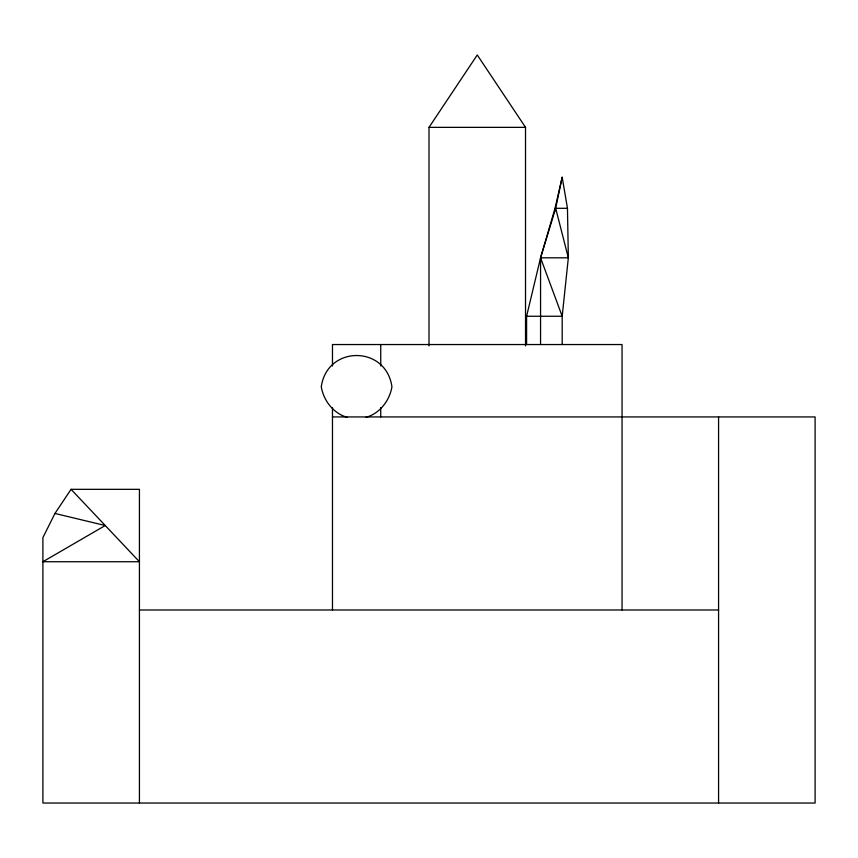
<?xml version="1.0" encoding="UTF-8"?>
<svg xmlns="http://www.w3.org/2000/svg" width="858" height="858" viewBox="0 0 858 858"><rect width="100%" height="100%" fill="white"/><g stroke="black" fill="none" stroke-linecap="round" stroke-linejoin="round"><path stroke-width="1.29" d="M526.587 344.541L526.587 316.259L540.561 257.818L555.019 208.301L562.183 177.252L567.46 208.301L568.339 257.818L562.183 316.259L562.183 344.541M562.183 177.252L555.673 208.301L540.561 257.818L540.561 344.541M139.425 803.034L139.425 489.328L71.053 489.328L54.966 513.459L42.9 537.591L42.9 803.034L815.1 803.034L815.1 416.934L332.475 416.934M429 345.881L429 127.359L477.262 54.966L525.525 127.359L525.525 345.881M366.023 417.353C379.783 413.427 389.586 400.686 391.934 386.84C386.164 345.098 327.048 345.098 321.278 386.84C323.627 400.686 333.43 413.427 347.19 417.353M429 127.359L525.525 127.359M567.46 208.301L555.673 208.301L568.339 257.818L540.561 257.818L562.183 316.259L526.587 316.259M139.425 609.984L718.575 609.984M54.966 513.459L105.234 525.525L42.9 561.722L139.425 561.722L71.053 489.328M555.019 208.301L555.705 210.843M567.653 255.276L568.339 257.818M718.575 416.934L718.575 803.034M622.05 609.984L622.05 344.541L332.475 344.541L332.475 365.991M380.738 344.541L380.738 365.991M380.738 407.55L380.738 416.934M332.475 407.55L332.475 609.984"/></g></svg>
